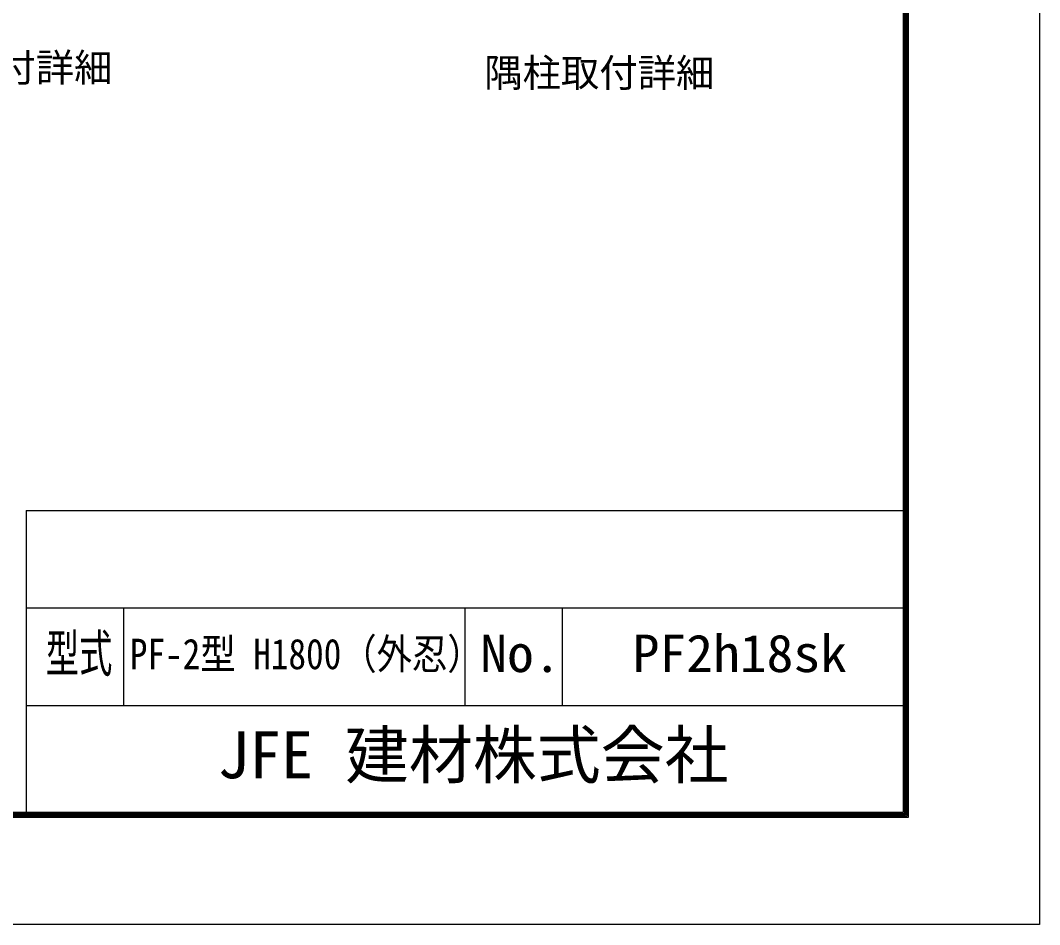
# Model space of a CAD drawing. Units: millimetres, scale not verified. Extents: x -4210 to 4210, y -2971 to 2972.
# Drawn here: x 2118 to 4210, y -2968 to -1112 of the extents above; entities that cross this region are included whole.
import ezdxf
from ezdxf.enums import TextEntityAlignment as Align

# ---------------------------------------------------------------- set-up
doc = ezdxf.new("R2010")
doc.units = ezdxf.units.MM
doc.header["$LTSCALE"] = 10
doc.layers.add('0-B_D-TTL-TXT', color=7, linetype='Continuous', lineweight=25)
doc.layers.add('0-C_D-TTL', color=7, linetype='Continuous', lineweight=25)
doc.layers.add('1-5_24', color=7, linetype='Continuous')
doc.styles.add('ＭＳ ゴシック', font='')
doc.styles.get('ＭＳ ゴシック').set_extended_font_data('MS Gothic')

msp = doc.modelspace()

# ---------------------------------------------------------------- linework, layer by layer
at = {"layer": '0-C_D-TTL'}
for p, q in [((2130.32, -2118.11), (2130.32, -2738.11)), ((2130.32, -2118.11), (3930.32, -2118.11)), ((2130.32, -2318.11), (3930.32, -2318.11)), ((2330.32, -2318.11), (2330.32, -2518.11)), ((3030.32, -2318.11), (3030.32, -2518.11)), ((3230.32, -2318.11), (3230.32, -2518.11)), ((2130.32, -2518.11), (3930.32, -2518.11))]:
    msp.add_line(p, q, dxfattribs=at)
at = {"layer": '0-C_D-TTL', "color": 2}
msp.add_lwpolyline([(-4189.68, 2971.89), (4210.32, 2971.89), (4210.32, -2968.11), (-4189.68, -2968.11)], close=True, dxfattribs=at)
at = {"layer": '0-C_D-TTL'}
for points in [[(-3919.68, 2751.89), (3940.32, 2751.89), (3940.32, -2748.11), (-3919.68, -2748.11)], [(-3917.18, 2749.39), (3937.82, 2749.39), (3937.82, -2745.61), (-3917.18, -2745.61)], [(-3914.68, 2746.89), (3935.32, 2746.89), (3935.32, -2743.11), (-3914.68, -2743.11)], [(-3912.18, 2744.39), (3932.82, 2744.39), (3932.82, -2740.61), (-3912.18, -2740.61)], [(-3909.68, 2741.89), (3930.32, 2741.89), (3930.32, -2738.11), (-3909.68, -2738.11)]]:
    msp.add_lwpolyline(points, close=True, dxfattribs=at)

# ---------------------------------------------------------------- texts
at = {"layer": '0-B_D-TTL-TXT', "style": 'ＭＳ ゴシック'}
for s, height, width, p in [('型式', 76.98, 0.65, (2170.59, -2472.91)), ('PF-2型 H1800（外忍）', 62.54, 0.85, (2342.97, -2462.63)), ('No.', 76.98, 1.05, (3062.32, -2472.91)), ('PF2h18sk', 76.98, 1.05, (3374.99, -2472.91))]:
    msp.add_text(s, height=height, dxfattribs=dict(at, width=width)).set_placement(p, align=Align.BOTTOM_LEFT)
msp.add_text('JFE 建材株式会社', height=96.21, dxfattribs=at).set_placement((2522.7, -2696.61), align=Align.BOTTOM_LEFT)
at = {"layer": '1-5_24', "style": 'ＭＳ ゴシック'}
for s, p in [('胴縁継手取付詳細', (1677.77, -1255.35)), ('隅柱取付詳細', (3070.42, -1266.1))]:
    msp.add_text(s, height=57.7, dxfattribs=at).set_placement(p, align=Align.BOTTOM_LEFT)

doc.saveas('drawing.dxf')
